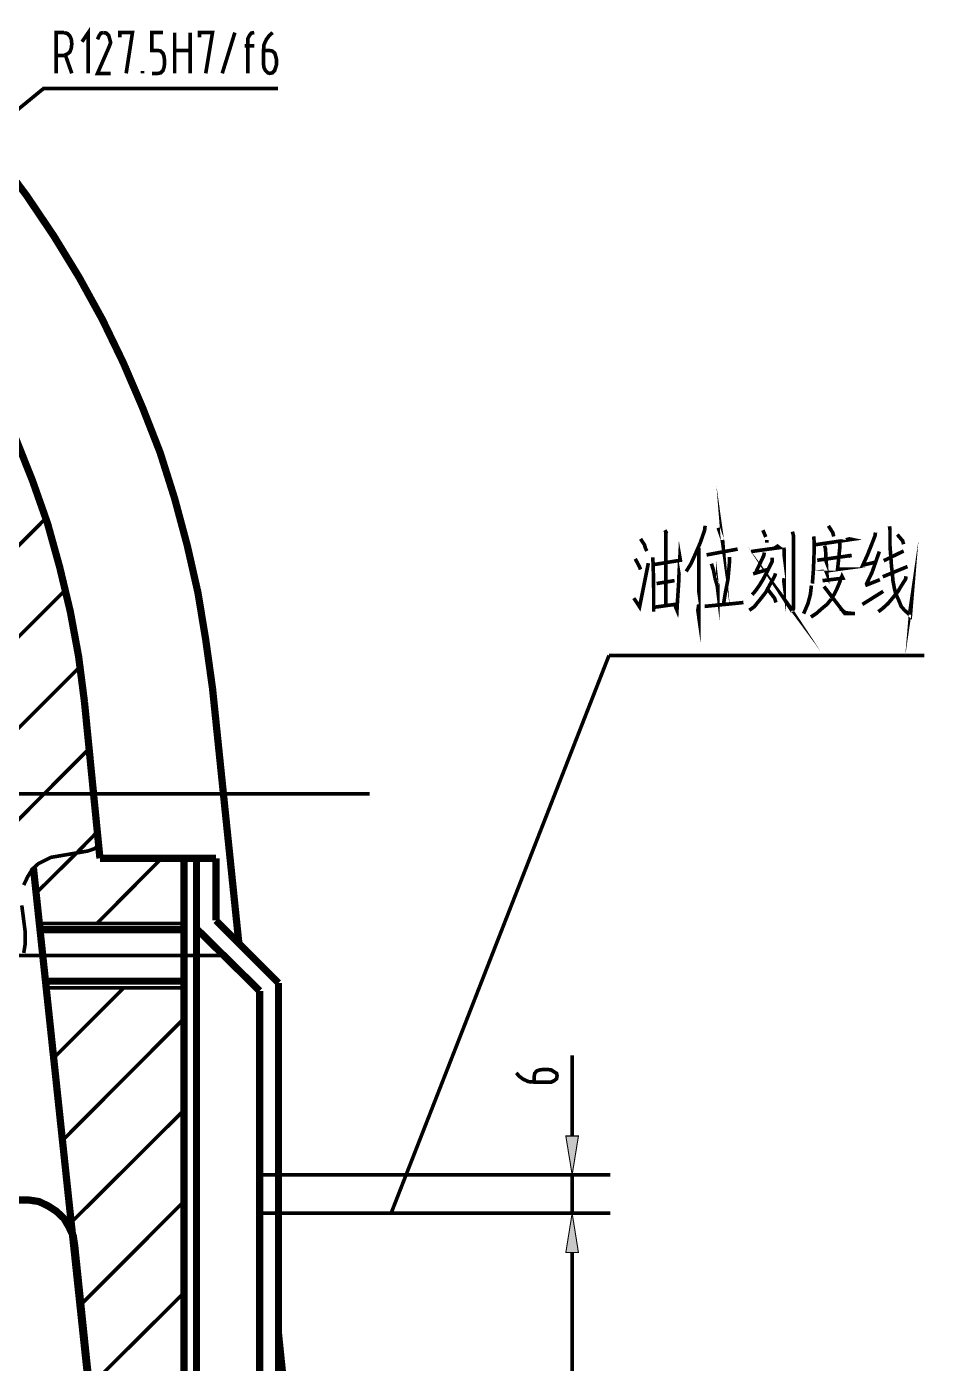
# Model space of a CAD drawing. Header units: millimetres. Extents: x -5 to 3318, y -968 to 297.
# Drawn here: x 1151.6 to 1244.4, y -174.9 to -37 of the extents above; entities that cross this region are included whole.
import ezdxf

# ---------------------------------------------------------------- set-up
doc = ezdxf.new("R2010")
doc.units = ezdxf.units.MM
doc.header["$LTSCALE"] = 0.25
doc.layers.add('H', color=7, linetype='Continuous')
doc.layers.add('P', color=7, linetype='Continuous')

msp = doc.modelspace()

# ---------------------------------------------------------------- hatches: boundary and pattern name
at = {"layer": 'H', "linetype": 'Continuous'}
for points in [[(1207.202, -151.419), (1208.556, -151.419), (1207.903, -155.478), (1207.202, -151.419)], [(1207.202, -163.444), (1208.556, -163.444), (1207.903, -159.434), (1207.202, -163.444)], [(1207.202, -163.444), (1208.556, -163.444), (1207.903, -159.434), (1207.202, -163.444)]]:
    msp.add_hatch(color=3, dxfattribs=at).paths.add_polyline_path(points)

# ---------------------------------------------------------------- linework, layer by layer
at = {"layer": 'P', "color": 3}
for points, const_width in [([(1157.911, -41.764), (1157.911, -37.555), (1157.258, -38.507)], 0.375), ([(1154.605, -41.764), (1154.605, -37.555), (1155.406, -37.555)], 0.375), ([(1155.406, -39.91), (1155.755, -39.759), (1156.005, -39.56), (1156.156, -39.157), (1156.207, -38.708), (1156.156, -38.257), (1156.005, -37.907), (1155.755, -37.655), (1155.406, -37.555)], 0.375), ([(1159.512, -37.555), (1159.211, -37.606), (1159.013, -37.907), (1158.862, -38.257)], 0.375), ([(1160.063, -39.009), (1160.214, -38.606), (1160.115, -38.206), (1160.015, -37.856), (1159.762, -37.606), (1159.512, -37.555)], 0.375), ([(1161.819, -41.764), (1162.469, -37.555), (1161.165, -37.555), (1161.165, -38.055)], 0.375), ([(1164.471, -41.764), (1165.124, -41.764), (1165.374, -41.713), (1165.624, -41.463), (1165.724, -41.162), (1165.775, -40.813), (1165.775, -40.361), (1165.724, -40.009), (1165.624, -39.711), (1165.374, -39.458), (1165.124, -39.41), (1164.471, -39.41), (1164.471, -37.555), (1165.624, -37.555)], 0.375), ([(1166.825, -41.764), (1166.825, -37.555)], 0.375), ([(1168.43, -37.555), (1168.43, -41.764)], 0.375), ([(1170.032, -41.764), (1170.733, -37.555), (1169.381, -37.555), (1169.381, -38.055)], 0.375), ([(1171.736, -41.764), (1173.039, -37.555)], 0.375), ([(1175.042, -37.555), (1174.741, -37.606), (1174.542, -37.856), (1174.391, -38.157), (1174.391, -38.507)], 0.375), ([(1174.391, -41.764), (1174.391, -38.507)], 0.375), ([(1176.944, -37.555), (1176.595, -37.856), (1176.294, -38.257), (1176.044, -38.808), (1175.993, -39.41), (1175.993, -40.813), (1176.044, -41.162), (1176.195, -41.463), (1176.445, -41.713), (1176.646, -41.764), (1176.896, -41.713), (1177.146, -41.463), (1177.245, -41.162), (1177.348, -40.813), (1177.348, -40.361), (1177.245, -39.961), (1177.146, -39.66), (1176.896, -39.458), (1176.646, -39.41), (1175.993, -39.41)], 0.375), ([(1155.406, -39.91), (1154.605, -39.91)], 0.375), ([(1155.556, -39.91), (1156.207, -41.764)], 0.375), ([(1160.063, -39.009), (1158.862, -41.764), (1160.214, -41.764)], 0.375), ([(1166.825, -39.41), (1168.43, -39.41)], 0.375), ([(1174.039, -38.907), (1175.042, -38.907)], 0.375), ([(1163.52, -41.764), (1163.52, -41.514)], 0.375), ([(1133.262, -59.747), (1153.301, -43.318), (1177.495, -43.318)], 0.375), ([(1170.733, -105.232), (1170.032, -100.223), (1169.231, -95.363), (1168.129, -90.504), (1166.825, -85.645), (1165.323, -80.888), (1163.52, -76.279), (1161.518, -71.618), (1159.362, -67.162), (1156.959, -62.803), (1154.352, -58.546), (1151.549, -54.388), (1148.593, -50.429)], 0.747), ([(1157.51, -106.584), (1156.908, -101.927), (1156.056, -97.317), (1154.954, -92.708), (1153.702, -88.201), (1152.148, -83.793), (1150.396, -79.386)], 0.747), ([(1222.933, -88.653), (1223.333, -89.803), (1223.432, -90.504), (1223.384, -89.905)], 0.375), ([(1146.69, -94.511), (1153.5, -87.701)], 0.375), ([(1221.581, -88.451), (1221.53, -88.902), (1221.078, -90.206), (1220.729, -91.007), (1220.127, -92.359), (1219.627, -93.16)], 0.375), ([(1234.304, -88.451), (1234.755, -89.152), (1234.855, -89.553)], 0.375), ([(1214.918, -89.803), (1215.318, -90.405), (1215.418, -90.757), (1215.568, -91.055)], 0.375), ([(1217.423, -88.902), (1217.622, -89.252)], 0.375), ([(1217.522, -89.053), (1217.522, -96.667)], 0.375), ([(1227.542, -88.902), (1227.843, -89.604)], 0.375), ([(1230.598, -89.053), (1230.697, -89.453), (1230.697, -95.616), (1230.697, -96.516), (1230.697, -97.016), (1230.598, -97.218)], 0.375), ([(1232.802, -89.553), (1232.85, -90.555), (1232.802, -92.009), (1232.75, -93.111), (1232.651, -94.412)], 0.375), ([(1232.952, -90.405), (1236.709, -89.854), (1236.457, -89.803), (1236.107, -89.905)], 0.375), ([(1239.163, -89.152), (1239.112, -89.505), (1238.362, -91.407), (1237.86, -92.509), (1239.163, -92.208)], 0.375), ([(1240.614, -88.502), (1240.665, -88.902), (1240.665, -90.555), (1240.765, -91.859), (1240.816, -92.609), (1240.915, -93.41), (1240.967, -94.111), (1241.117, -94.915), (1241.268, -95.514), (1241.517, -96.017), (1241.819, -96.766), (1242.168, -97.167), (1242.568, -97.519), (1242.77, -97.718), (1242.92, -95.914), (1242.671, -97.618)], 0.375), ([(1242.068, -90.354), (1241.969, -90.004), (1241.418, -89.354)], 0.375), ([(1216.17, -91.708), (1216.219, -92.458), (1216.27, -94.963), (1216.27, -96.568), (1216.27, -97.317), (1216.27, -96.866), (1218.423, -96.568), (1218.675, -97.167), (1218.724, -96.267), (1218.874, -93.96), (1218.874, -93.711), (1218.974, -91.708), (1219.025, -92.009), (1216.27, -92.458)], 0.375), ([(1220.927, -90.757), (1220.927, -97.868), (1220.828, -97.167), (1220.927, -96.568)], 0.375), ([(1221.731, -91.456), (1224.938, -90.856)], 0.375), ([(1230.598, -97.317), (1229.746, -96.017), (1230.598, -97.167)], 0.375), ([(1226.338, -91.106), (1229.243, -90.706), (1229.044, -90.555), (1228.743, -90.757)], 0.375), ([(1227.692, -91.206), (1227.641, -91.507), (1226.741, -93.41)], 0.375), ([(1227.942, -89.905), (1227.942, -90.206)], 0.375), ([(1229.695, -90.706), (1229.746, -91.007), (1229.746, -94.511), (1229.695, -94.111), (1229.746, -93.861)], 0.375), ([(1233.903, -90.504), (1234.003, -90.805), (1234.153, -93.361), (1234.054, -93.111), (1235.556, -92.91), (1235.255, -92.91), (1235.505, -90.504), (1235.457, -90.155)], 0.375), ([(1239.564, -91.106), (1238.811, -93.259), (1238.212, -94.511)], 0.375), ([(1240.015, -92.058), (1242.068, -91.055)], 0.375), ([(1214.217, -95.914), (1214.816, -96.818), (1215.719, -92.308)], 0.375), ([(1214.367, -91.859), (1214.768, -92.609), (1214.918, -92.961)], 0.375), ([(1222.231, -92.359), (1222.433, -93.009), (1222.631, -93.96), (1222.833, -94.662), (1222.881, -95.062), (1222.881, -94.511), (1222.58, -93.861)], 0.375), ([(1224.086, -91.657), (1224.086, -92.308), (1223.935, -94.012), (1223.685, -95.264), (1223.483, -96.516)], 0.375), ([(1228.493, -91.757), (1228.493, -92.157), (1228.343, -92.458), (1227.942, -93.259), (1227.542, -94.012), (1227.141, -94.662), (1226.741, -95.213), (1226.44, -95.565)], 0.375), ([(1233.151, -92.009), (1236.709, -91.507)], 0.375), ([(1236.559, -91.456), (1236.357, -91.657)], 0.375), ([(1228.843, -93.361), (1228.794, -93.56), (1228.593, -93.96), (1228.192, -94.662), (1227.843, -95.315), (1227.292, -96.017), (1226.639, -96.818), (1226.139, -97.167)], 0.375), ([(1226.539, -93.41), (1228.042, -92.961)], 0.375), ([(1233.702, -94.111), (1235.806, -93.861), (1235.707, -93.662), (1235.457, -94.313), (1235.156, -95.014), (1234.906, -95.514), (1234.605, -95.966)], 0.375), ([(1242.318, -93.662), (1242.27, -93.96), (1241.819, -94.662), (1241.466, -95.264), (1240.967, -95.866), (1240.467, -96.465), (1239.916, -96.968), (1239.464, -97.317)], 0.375), ([(1239.916, -93.711), (1242.469, -92.66)], 0.375), ([(1148.343, -102.276), (1155.556, -95.062)], 0.375), ([(1218.423, -94.111), (1216.571, -94.412)], 0.375), ([(1228.042, -95.014), (1228.743, -95.914), (1228.894, -96.366)], 0.375), ([(1232.552, -94.614), (1232.449, -95.514), (1232.199, -96.465), (1231.898, -97.167), (1231.748, -97.519)], 0.375), ([(1233.852, -94.713), (1236.008, -97.519), (1237.059, -97.519)], 0.375), ([(1237.811, -96.568), (1239.964, -95.213)], 0.375), ([(1238.112, -94.614), (1239.615, -94.012)], 0.375), ([(1221.53, -96.766), (1224.637, -96.465), (1225.537, -96.366)], 0.375), ([(1234.605, -96.017), (1234.153, -96.568), (1233.602, -97.016), (1233.103, -97.468), (1232.5, -97.868)], 0.375), ([(1237.008, -97.519), (1236.056, -97.42), (1235.556, -97.016)], 0.375), ([(1189.168, -159.386), (1211.661, -101.827)], 0.375), ([(1211.661, -101.827), (1244.221, -101.827)], 0.375), ([(1149.294, -110.742), (1157.008, -103.029)], 0.375), ([(1170.733, -105.232), (1173.44, -131.431)], 0.747), ([(1157.51, -106.584), (1159.112, -122.767)], 0.747), ([(1153.353, -116.104), (1157.959, -111.495)], 0.375), ([(1144.685, -116.104), (1186.964, -116.104)], 0.375), ([(1149.394, -120.111), (1153.353, -116.104)], 0.375), ([(1156.658, -122.264), (1158.862, -120.012)], 0.375), ([(1158.51, -121.815), (1159.013, -121.364)], 0.375), ([(1159.013, -121.614), (1157.86, -122.014), (1156.107, -122.315), (1154.051, -122.667), (1152.75, -123.318), (1152.148, -123.869), (1151.649, -124.669), (1151.248, -125.521)], 0.375), ([(1152.549, -126.322), (1156.658, -122.264)], 0.375), ([(1158.811, -129.478), (1165.474, -122.767)], 0.375), ([(1171.085, -122.767), (1159.112, -122.767)], 0.747), ([(1167.78, -122.767), (1167.78, -196.005)], 0.747), ([(1169.08, -122.767), (1169.08, -196.005)], 0.747), ([(1171.085, -122.767), (1171.085, -129.179)], 0.747), ([(1152.248, -123.769), (1161.265, -208.427)], 0.747), ([(1151.046, -127.626), (1151.399, -130.381), (1151.399, -131.582), (1151.248, -132.533)], 0.375), ([(1167.78, -129.478), (1152.85, -129.478)], 0.375), ([(1171.085, -129.179), (1177.546, -135.64)], 0.747), ([(1167.78, -130.131), (1152.901, -130.131)], 0.747), ([(1169.08, -130.028), (1175.593, -136.441)], 0.747), ([(1172.037, -132.786), (1150.495, -132.786)], 0.375), ([(1167.78, -135.439), (1153.5, -135.439)], 0.747), ([(1167.78, -136.14), (1153.602, -136.14)], 0.375), ([(1154.352, -143.354), (1161.566, -136.14)], 0.375), ([(1175.593, -136.441), (1175.593, -182.378)], 0.747), ([(1177.546, -135.64), (1177.546, -183.23)], 0.747), ([(1155.255, -151.871), (1167.78, -139.298)], 0.375), ([(1207.855, -151.419), (1207.855, -143.104)], 0.375), ([(1202.093, -144.907), (1202.394, -145.259), (1202.794, -145.558), (1203.345, -145.81), (1203.947, -145.859), (1205.35, -145.859), (1205.699, -145.859), (1206, -145.708), (1206.25, -145.509), (1206.301, -145.208), (1206.25, -144.958), (1206, -144.808), (1205.699, -144.606), (1205.35, -144.558), (1204.847, -144.558), (1204.498, -144.606), (1204.197, -144.708), (1203.995, -144.958), (1203.947, -145.208), (1203.947, -145.859)], 0.375), ([(1156.156, -160.337), (1167.78, -148.764)], 0.375), ([(1207.202, -151.419), (1208.505, -151.419), (1207.855, -155.427), (1207.202, -151.419)], 0.108), ([(1175.593, -155.427), (1181.102, -155.427)], 0.375), ([(1175.894, -155.427), (1211.811, -155.427)], 0.375), ([(1207.855, -159.386), (1207.855, -155.427)], 0.375), ([(1156.508, -162.742), (1156.357, -161.74), (1155.906, -160.789), (1155.406, -159.937), (1154.605, -159.184), (1153.753, -158.633), (1152.802, -158.181), (1151.799, -158.034), (1150.745, -158.034), (1149.746, -158.181), (1148.791, -158.633), (1147.942, -159.184), (1147.139, -159.885), (1146.588, -160.789)], 0.747), ([(1157.209, -168.752), (1167.78, -158.181)], 0.375), ([(1175.593, -159.386), (1181.102, -159.386)], 0.375), ([(1175.593, -159.386), (1211.811, -159.386)], 0.375), ([(1176.294, -159.386), (1211.811, -159.386)], 0.375), ([(1207.202, -163.444), (1208.505, -163.444), (1207.855, -159.386), (1207.202, -163.444)], 0.108), ([(1207.202, -163.444), (1208.505, -163.444), (1207.855, -159.386), (1207.202, -163.444)], 0.108), ([(1156.508, -162.742), (1161.265, -208.427)], 0.747), ([(1207.855, -218.696), (1207.855, -163.444)], 0.375), ([(1207.855, -163.444), (1207.855, -167.4)], 0.375), ([(1158.01, -177.32), (1167.78, -167.602)], 0.375), ([(1177.546, -171.859), (1180.253, -198.058)], 0.747)]:
    msp.add_lwpolyline(points, dxfattribs=dict(at, const_width=const_width))

doc.saveas('drawing.dxf')
